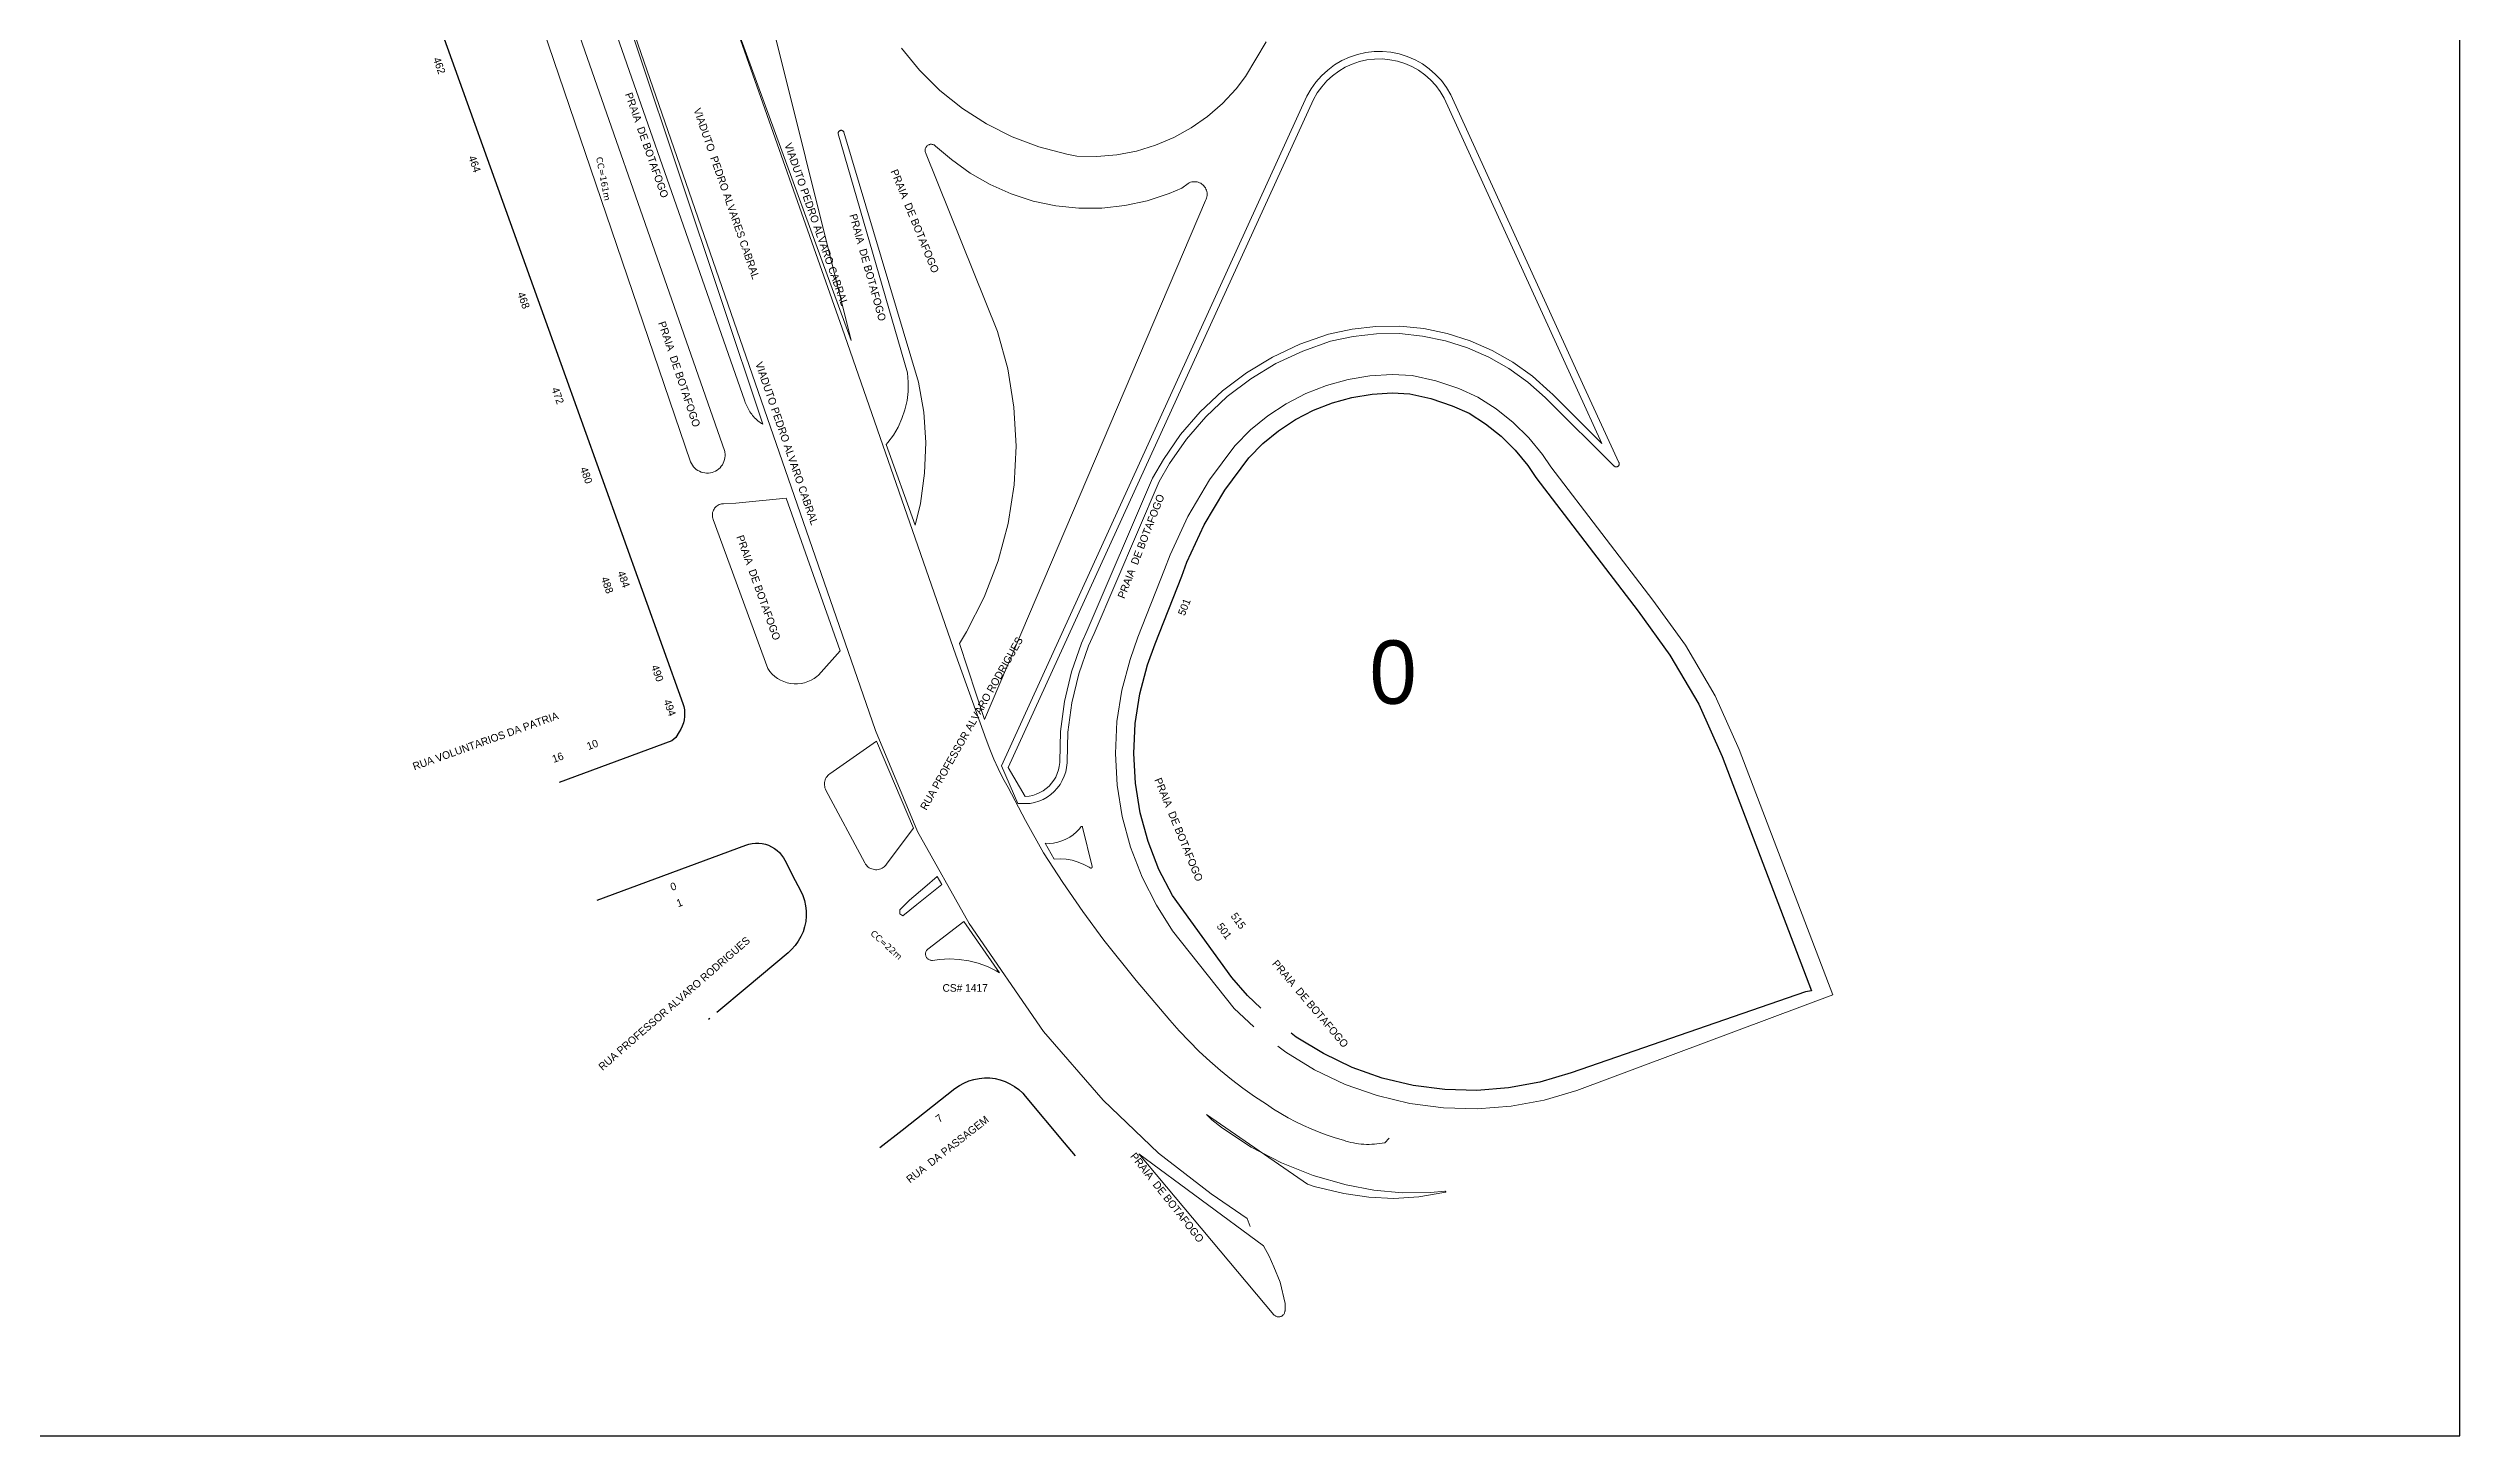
# Model space of a CAD drawing. Header units: millimetres. Extents: x 3753 to 6511, y 627 to 1221.
# Drawn here: x 5007 to 5551, y 627 to 941 of the extents above; entities that cross this region are included whole.
import ezdxf
from ezdxf.enums import TextEntityAlignment as Align

# ---------------------------------------------------------------- set-up
doc = ezdxf.new("R2010")
doc.units = ezdxf.units.MM
doc.layers.add('10.1-Caixas Subterrâneas', color=5, linetype='Continuous')
doc.styles.add('siredit', font='verdana.ttf')

msp = doc.modelspace()

# ---------------------------------------------------------------- linework, layer by layer
at = {"linetype": 'Continuous'}
msp.add_lwpolyline([(5551.11, 1221.45), (4712.55, 1221.45), (4712.55, 627.45), (5551.11, 627.45), (5551.11, 1221.45)], dxfattribs=at)
at = {"color": 98, "lineweight": 20}
for points in [[(5111.05, 1013.2), (5164.29, 860.93), (5164.4, 860.61), (5164.52, 860.29), (5164.65, 859.98), (5164.79, 859.67), (5164.94, 859.37), (5165.1, 859.07), (5165.27, 858.78), (5165.46, 858.5), (5165.65, 858.22), (5165.85, 857.95), (5166.06, 857.68), (5166.28, 857.43), (5166.51, 857.18), (5166.75, 856.94), (5167, 856.71), (5167.25, 856.48), (5167.51, 856.27), (5167.78, 856.06), (5168.06, 855.87), (5168.34, 855.68), (5130.8, 968.3)], [(5167.7, 957.26), (5188.28, 874.57), (5143.33, 997.72)], [(5109.32, 972.73), (5152.08, 847.2), (5152.25, 846.81), (5152.48, 846.45), (5152.73, 846.11), (5153.01, 845.81), (5153.34, 845.52), (5153.68, 845.28), (5154.04, 845.08), (5154.44, 844.91), (5154.84, 844.8), (5155.26, 844.71), (5155.67, 844.67), (5156.1, 844.68), (5156.52, 844.72), (5156.93, 844.82), (5157.33, 844.97), (5157.7, 845.14), (5158.07, 845.35), (5158.4, 845.61), (5158.72, 845.9), (5158.99, 846.21), (5159.23, 846.55), (5159.45, 846.93), (5159.6, 847.31), (5159.73, 847.71), (5159.82, 848.13), (5159.85, 848.56), (5159.85, 848.97), (5159.79, 849.39), (5159.76, 849.56), (5114.6, 978.99)], [(5222.23, 778.62), (5291.09, 929.72), (5292.01, 931.35), (5293.12, 932.91), (5294.38, 934.34), (5295.78, 935.63), (5297.31, 936.77), (5298.94, 937.75), (5300.67, 938.53), (5302.49, 939.15), (5304.35, 939.56), (5306.24, 939.78), (5308.15, 939.8), (5310.04, 939.62), (5311.91, 939.25), (5313.73, 938.67), (5315.47, 937.92), (5317.15, 936.99), (5318.69, 935.89), (5320.12, 934.63), (5321.42, 933.23), (5322.55, 931.7), (5323.53, 930.05), (5353.64, 864.1), (5361.45, 847.07), (5361.46, 847.05), (5361.49, 846.98), (5361.51, 846.91), (5361.52, 846.85), (5361.53, 846.78), (5361.53, 846.71), (5361.52, 846.64), (5361.51, 846.57), (5361.49, 846.51), (5361.46, 846.44), (5361.42, 846.38), (5361.39, 846.33), (5361.33, 846.27), (5361.29, 846.23), (5361.23, 846.18), (5361.16, 846.15), (5361.11, 846.13), (5361.03, 846.1), (5360.96, 846.08), (5360.91, 846.07), (5360.83, 846.07), (5360.76, 846.08), (5360.69, 846.1), (5360.62, 846.11), (5360.56, 846.14), (5360.51, 846.18), (5360.45, 846.23), (5360.39, 846.27), (5345.25, 861.28), (5344.8, 861.74), (5340.89, 865.22), (5336.64, 868.28), (5332.09, 870.86), (5327.3, 872.97), (5322.31, 874.55), (5317.18, 875.61), (5311.97, 876.14), (5306.74, 876.1), (5301.53, 875.53), (5296.41, 874.41), (5290.13, 872.22), (5284.1, 869.39), (5278.41, 865.95), (5273.12, 861.93), (5268.26, 857.37), (5263.91, 852.33), (5260.12, 846.87), (5257.79, 842.79), (5243.07, 808.52), (5241.83, 805.7), (5239.6, 799.38), (5238.04, 792.86), (5237.18, 786.21), (5237.01, 779.52), (5237, 779.27), (5236.88, 778.24), (5236.67, 777.24), (5236.34, 776.27), (5235.91, 775.33), (5235.39, 774.44), (5234.78, 773.61), (5234.09, 772.85), (5233.32, 772.17), (5232.48, 771.57), (5231.59, 771.06), (5230.65, 770.65), (5229.66, 770.34), (5228.66, 770.14), (5225.88, 770.1), (5222.23, 778.62)], [(5196.2, 851.16), (5196.54, 851.56), (5197.8, 853.25), (5198.87, 855.06), (5199.74, 856.98), (5200.42, 858.97), (5200.89, 861.03), (5201.13, 863.11), (5201.16, 865.22), (5200.96, 867.32), (5185.37, 921.26), (5185.37, 921.33), (5185.37, 921.4), (5185.37, 921.47), (5185.39, 921.53), (5185.42, 921.6), (5185.44, 921.66), (5185.49, 921.73), (5185.53, 921.79), (5185.57, 921.83), (5185.63, 921.87), (5185.69, 921.92), (5185.74, 921.94), (5185.8, 921.97), (5185.87, 922), (5185.95, 922.02), (5186.02, 922.02), (5186.09, 922.02), (5186.16, 922), (5186.22, 921.99), (5186.29, 921.97), (5186.35, 921.94), (5186.42, 921.9), (5186.46, 921.86), (5186.52, 921.82), (5186.56, 921.76), (5186.6, 921.7), (5186.63, 921.64), (5186.66, 921.59), (5203.46, 865.2), (5204.65, 858.41), (5205.12, 851.55), (5204.86, 844.65), (5203.89, 837.83), (5202.73, 832.91), (5196.2, 851.16)], [(5212.74, 806.21), (5214.33, 808.86), (5218.29, 816.68), (5221.42, 824.88), (5223.67, 833.34), (5225.03, 842.01), (5225.47, 850.76), (5225, 859.52), (5223.61, 868.18), (5221.32, 876.64), (5205.04, 917), (5204.99, 917.14), (5204.96, 917.28), (5204.95, 917.43), (5204.95, 917.57), (5204.96, 917.71), (5204.99, 917.85), (5205.04, 918), (5205.11, 918.13), (5205.18, 918.24), (5205.26, 918.37), (5205.36, 918.47), (5205.46, 918.57), (5205.58, 918.65), (5205.71, 918.73), (5205.85, 918.78), (5205.98, 918.83), (5206.12, 918.86), (5206.27, 918.87), (5206.41, 918.86), (5206.55, 918.84), (5206.69, 918.81), (5206.84, 918.77), (5206.97, 918.71), (5207.09, 918.64), (5207.21, 918.55), (5207.31, 918.45), (5207.32, 918.44), (5210.94, 915.41), (5215.16, 912.36), (5219.66, 909.77), (5224.41, 907.67), (5229.36, 906.07), (5234.45, 905.01), (5239.61, 904.47), (5244.82, 904.48), (5249.98, 905.04), (5255.07, 906.13), (5260, 907.76), (5262.88, 908.97), (5264.27, 910.03), (5264.28, 910.05), (5264.54, 910.19), (5264.82, 910.29), (5265.11, 910.38), (5265.4, 910.42), (5265.7, 910.43), (5266, 910.43), (5266.3, 910.38), (5266.58, 910.3), (5266.85, 910.2), (5267.13, 910.07), (5267.38, 909.9), (5267.61, 909.72), (5267.83, 909.52), (5268.01, 909.29), (5268.17, 909.03), (5268.31, 908.77), (5268.43, 908.49), (5268.5, 908.2), (5268.56, 907.92), (5268.57, 907.62), (5268.56, 907.32), (5268.51, 907.01), (5268.44, 906.73), (5268.33, 906.46), (5268.2, 906.19), (5218.35, 789.05), (5212.74, 806.21)], [(5173.6, 839.02), (5162.29, 837.87), (5159.49, 837.76), (5159.29, 837.75), (5159.03, 837.72), (5158.78, 837.65), (5158.53, 837.56), (5158.29, 837.45), (5158.06, 837.3), (5157.86, 837.14), (5157.66, 836.96), (5157.49, 836.76), (5157.35, 836.53), (5157.22, 836.3), (5157.13, 836.06), (5157.04, 835.8), (5157, 835.54), (5156.99, 835.27), (5157, 835.01), (5157.03, 834.74), (5157.1, 834.49), (5157.19, 834.24), (5169.47, 800.57), (5169.93, 799.92), (5170.46, 799.34), (5171.06, 798.81), (5171.69, 798.35), (5172.37, 797.95), (5173.1, 797.62), (5173.85, 797.38), (5174.62, 797.22), (5175.41, 797.13), (5176.21, 797.13), (5176.99, 797.21), (5177.77, 797.38), (5178.51, 797.62), (5179.24, 797.93), (5179.92, 798.33), (5180.55, 798.81), (5180.88, 799.08), (5185.8, 804.56), (5173.6, 839.02)], [(5193.98, 784.16), (5183.49, 776.84), (5183.24, 776.66), (5183.03, 776.44), (5182.84, 776.21), (5182.67, 775.97), (5182.53, 775.7), (5182.41, 775.43), (5182.33, 775.14), (5182.28, 774.84), (5182.26, 774.54), (5182.27, 774.24), (5182.31, 773.95), (5182.38, 773.65), (5182.48, 773.38), (5182.6, 773.14), (5191.36, 756.71), (5191.52, 756.45), (5191.71, 756.21), (5191.91, 755.99), (5192.14, 755.79), (5192.38, 755.62), (5192.64, 755.48), (5192.92, 755.36), (5193.21, 755.28), (5193.5, 755.22), (5193.8, 755.19), (5194.1, 755.19), (5194.4, 755.23), (5194.68, 755.31), (5194.97, 755.41), (5195.24, 755.52), (5195.5, 755.68), (5195.74, 755.86), (5195.96, 756.06), (5196.16, 756.29), (5196.18, 756.34), (5202.38, 764.57), (5193.98, 784.16)], [(5234.05, 757.59), (5235.44, 757.64), (5236.81, 757.54), (5238.17, 757.31), (5239.5, 756.92), (5240.79, 756.39), (5242, 755.75), (5242.19, 755.63), (5242.22, 755.62), (5242.23, 755.61), (5242.26, 755.59), (5242.27, 755.58), (5242.3, 755.56), (5242.33, 755.56), (5242.36, 755.55), (5242.39, 755.55), (5242.4, 755.55), (5242.43, 755.56), (5242.46, 755.56), (5242.49, 755.58), (5242.52, 755.58), (5242.53, 755.59), (5242.56, 755.62), (5242.57, 755.63), (5242.59, 755.65), (5242.6, 755.68), (5242.62, 755.71), (5242.63, 755.72), (5242.63, 755.75), (5242.64, 755.78), (5242.64, 755.81), (5242.64, 755.84), (5242.64, 755.86), (5242.63, 755.88), (5242.63, 755.89), (5240.49, 764.8), (5240.47, 764.83), (5240.47, 764.84), (5240.46, 764.86), (5240.44, 764.87), (5240.43, 764.89), (5240.41, 764.9), (5240.39, 764.92), (5240.37, 764.93), (5240.36, 764.93), (5240.33, 764.94), (5240.31, 764.94), (5240.29, 764.94), (5240.27, 764.94), (5240.24, 764.94), (5240.23, 764.93), (5240.2, 764.93), (5240.18, 764.92), (5240.17, 764.9), (5240.16, 764.89), (5240.14, 764.87), (5240.13, 764.86), (5240.11, 764.84), (5239.77, 764.42), (5239.1, 763.7), (5238.37, 763.07), (5237.57, 762.51), (5236.72, 762.04), (5235.82, 761.67), (5234.89, 761.38), (5233.95, 761.2), (5232.98, 761.13), (5232.01, 761.14), (5234.05, 757.59)], [(5207.72, 753.66), (5204.89, 751.26), (5201.46, 748.28), (5199.25, 746.16), (5199.25, 745.23), (5199.97, 744.8), (5203.13, 747.34), (5208.74, 751.85), (5207.72, 753.66)], [(5213.69, 743.48), (5205.61, 737.27), (5205.49, 737.19), (5205.39, 737.07), (5205.31, 736.96), (5205.22, 736.83), (5205.16, 736.69), (5205.11, 736.56), (5205.08, 736.4), (5205.06, 736.26), (5205.05, 736.1), (5205.06, 735.96), (5205.09, 735.82), (5205.14, 735.67), (5205.19, 735.53), (5205.26, 735.4), (5205.35, 735.27), (5205.45, 735.16), (5205.55, 735.06), (5205.68, 734.97), (5205.81, 734.89), (5205.94, 734.83), (5206.08, 734.77), (5206.22, 734.74), (5206.37, 734.71), (5206.52, 734.71), (5206.65, 734.73), (5208.24, 734.91), (5210.44, 735.06), (5212.64, 734.96), (5214.82, 734.64), (5216.96, 734.08), (5219.02, 733.33), (5220.99, 732.34), (5221.75, 731.9), (5213.69, 743.48)], [(5291.18, 684.26), (5292.71, 683.72), (5299.4, 682.12), (5305.02, 681.27), (5310.68, 681.03), (5316.35, 681.38), (5321.95, 682.32), (5322.3, 682.39), (5322.31, 682.39), (5322.32, 682.4), (5322.34, 682.4), (5322.35, 682.42), (5322.35, 682.43), (5322.37, 682.45), (5322.38, 682.46), (5322.38, 682.48), (5322.4, 682.49), (5322.4, 682.5), (5322.4, 682.52), (5322.4, 682.53), (5322.4, 682.55), (5322.4, 682.56), (5322.38, 682.58), (5322.38, 682.59), (5322.37, 682.6), (5322.37, 682.62), (5322.35, 682.63), (5322.34, 682.65), (5322.32, 682.65), (5322.31, 682.66), (5322.3, 682.66), (5322.28, 682.68), (5322.27, 682.68), (5322.25, 682.68), (5322.24, 682.68), (5322.22, 682.68), (5322.21, 682.68), (5318.92, 682.36), (5312.54, 682.28), (5306.18, 682.85), (5299.92, 684.09), (5292.49, 686.17), (5285.33, 689.01), (5278.49, 692.59), (5272.07, 696.86), (5269.63, 698.76), (5268.43, 699.94), (5291.18, 684.26)], [(5253.17, 691.07), (5283.62, 654.78), (5283.72, 654.67), (5283.83, 654.57), (5283.96, 654.5), (5284.09, 654.42), (5284.23, 654.37), (5284.38, 654.32), (5284.52, 654.3), (5284.68, 654.28), (5284.82, 654.3), (5284.96, 654.31), (5285.12, 654.35), (5285.25, 654.4), (5285.39, 654.47), (5285.52, 654.54), (5285.64, 654.64), (5285.75, 654.74), (5285.84, 654.85), (5285.92, 654.98), (5285.99, 655.11), (5286.05, 655.24), (5286.09, 655.4), (5286.12, 655.54), (5286.14, 655.68), (5286.14, 655.74), (5286.15, 657.28), (5285.07, 662.08), (5283.6, 665.59), (5282.57, 667.99), (5281.28, 670.28), (5253.17, 691.07)]]:
    msp.add_lwpolyline(points, dxfattribs=at)
at = {"color": 120}
for points in [[(5015.13, 984.13), (5061.36, 989.81), (5063.81, 989.88), (5066.24, 989.68), (5068.64, 989.24), (5070.99, 988.55), (5073.25, 987.61), (5075.39, 986.45), (5077.41, 985.06), (5079.27, 983.48), (5080.94, 981.7), (5082.43, 979.77), (5083.71, 977.69), (5084.76, 975.48), (5085.57, 973.18), (5085.72, 972.69), (5122.79, 869.38)], [(5122.79, 869.38), (5150.3, 792.72), (5150.51, 792.01), (5150.66, 791.28), (5150.71, 790.52), (5150.7, 789.78), (5150.6, 789.03), (5150.43, 788.31), (5150.18, 787.6), (5149.87, 786.93), (5149.48, 786.29), (5148.73, 785.05), (5147.81, 784.26), (5122.39, 774.85)], [(5280.7, 723.94), (5277.7, 726.78), (5274.15, 730.84), (5260.73, 749.33), (5257.7, 755.23), (5255.25, 761.54), (5253.48, 768.05), (5252.41, 774.71), (5252.03, 781.44), (5252.37, 788.19), (5253.4, 794.85), (5255.14, 801.41), (5256.86, 806.15), (5262.85, 821.43), (5264.03, 824.61), (5267.9, 832.98), (5272.57, 840.86), (5278, 848.15), (5281.16, 851.35), (5284.7, 854.25), (5288.53, 856.76), (5292.58, 858.86), (5296.83, 860.53), (5301.24, 861.73), (5305.77, 862.48), (5310.34, 862.75), (5314.27, 862.59), (5319.05, 861.51), (5323.87, 859.88), (5327.67, 858.17), (5331.37, 855.79), (5334.87, 853), (5338.06, 849.85), (5340.92, 846.36), (5342.74, 843.69), (5365.76, 813.52), (5372.97, 803.6), (5379.45, 792.5), (5384.76, 780.7), (5404.91, 727.89), (5403.55, 727.66)], [(5130.99, 748.3), (5164.51, 760.75), (5165.22, 760.97), (5165.95, 761.13), (5166.7, 761.2), (5167.46, 761.18), (5168.2, 761.1), (5168.93, 760.94), (5169.63, 760.7), (5170.32, 760.38), (5170.96, 760), (5171.56, 759.55), (5172.1, 759.05), (5172.6, 758.48), (5173.03, 757.88), (5173.35, 757.32), (5175.69, 752.77), (5176.89, 750.46), (5177.38, 749.37), (5177.75, 748.24), (5178.01, 747.07), (5178.15, 745.88), (5178.15, 744.68), (5178.04, 743.48), (5177.79, 742.31), (5177.44, 741.18), (5176.95, 740.08), (5176.36, 739.03), (5175.66, 738.06), (5174.86, 737.17), (5174.08, 736.44), (5164.82, 728.69), (5158.01, 722.98)], [(5403.55, 727.66), (5350.67, 709.33), (5343.65, 707.25), (5336.58, 705.94), (5329.41, 705.37), (5322.2, 705.56), (5315.07, 706.49), (5308.07, 708.18), (5301.29, 710.58), (5294.79, 713.68), (5288.65, 717.43), (5287.5, 718.32)], [(5156.38, 721.62), (5156.13, 721.41)], [(5194.75, 692.48), (5199.79, 696.43), (5211.7, 705.79), (5212.69, 706.47), (5213.73, 707.04), (5214.83, 707.52), (5215.98, 707.87), (5217.15, 708.1), (5218.35, 708.2), (5219.55, 708.19), (5220.74, 708.04), (5221.9, 707.77), (5223.02, 707.39), (5224.11, 706.89), (5225.14, 706.27), (5226.1, 705.56), (5226.99, 704.74), (5227.56, 704.1), (5236.32, 693.56), (5238.78, 690.61)]]:
    msp.add_lwpolyline(points, dxfattribs=at)
at = {"color": 190, "lineweight": 20}
for points in [[(5157.42, 959.33), (5186.29, 877.36), (5211.91, 803.57), (5218.73, 784.57), (5219.57, 782.35), (5220.48, 780.15), (5221.47, 777.99), (5222.53, 775.86), (5223.66, 773.77), (5227.57, 766.32), (5231.66, 758.98), (5236, 752.29), (5240.54, 745.74), (5245.26, 739.32), (5252.58, 730.17), (5260.15, 721.22), (5262.29, 718.8), (5264.5, 716.46), (5266.79, 714.19), (5269.15, 712), (5271.59, 709.89), (5274.09, 707.85), (5276.65, 705.9), (5279.28, 704.04), (5281.97, 702.26), (5283.57, 701.19), (5285.21, 700.18), (5286.87, 699.22), (5288.57, 698.32), (5290.3, 697.48), (5292.05, 696.69), (5293.83, 695.96), (5295.64, 695.29), (5297.46, 694.68), (5299.3, 694.13), (5299.86, 693.95), (5300.43, 693.79), (5301.01, 693.64), (5301.59, 693.52), (5302.17, 693.42), (5302.75, 693.34), (5303.34, 693.27), (5303.93, 693.23), (5304.52, 693.21), (5305.11, 693.2), (5305.71, 693.22), (5306.3, 693.25), (5306.88, 693.31), (5307.47, 693.38), (5308.05, 693.48), (5308.63, 693.59), (5309.6, 694.6)], [(5134.37, 952.37), (5136.78, 951.3), (5193.76, 786.59), (5203.21, 763.79), (5214.92, 743.03), (5231.67, 718.65), (5245.11, 703.22), (5257.6, 691.21), (5269.48, 682.04), (5277.59, 676.48), (5278.29, 674.7)], [(5223.68, 778.23), (5292.59, 928.96), (5293.43, 930.45), (5294.44, 931.87), (5295.58, 933.17), (5296.86, 934.34), (5298.25, 935.38), (5299.72, 936.26), (5301.29, 936.97), (5302.94, 937.53), (5304.63, 937.9), (5306.34, 938.1), (5308.08, 938.13), (5309.79, 937.96), (5311.5, 937.62), (5313.14, 937.1), (5314.73, 936.41), (5316.25, 935.57), (5317.65, 934.57), (5318.95, 933.42), (5320.13, 932.15), (5321.15, 930.77), (5322.04, 929.27), (5352.12, 863.4), (5357.63, 851.36), (5346.44, 862.46), (5345.96, 862.95), (5341.94, 866.53), (5337.55, 869.69), (5332.85, 872.37), (5327.89, 874.54), (5322.73, 876.18), (5317.43, 877.27), (5312.05, 877.82), (5306.64, 877.78), (5301.26, 877.18), (5295.96, 876.03), (5289.5, 873.78), (5283.31, 870.87), (5277.46, 867.33), (5272.03, 863.21), (5267.04, 858.53), (5262.58, 853.36), (5258.7, 847.77), (5256.28, 843.54), (5241.54, 809.19), (5240.27, 806.32), (5237.99, 799.85), (5236.39, 793.16), (5235.51, 786.34), (5235.33, 779.59), (5235.32, 779.41), (5235.22, 778.51), (5235.05, 777.69), (5234.78, 776.89), (5234.42, 776.1), (5233.99, 775.36), (5233.48, 774.68), (5232.91, 774.05), (5232.27, 773.48), (5231.58, 772.98), (5230.84, 772.57), (5230.05, 772.22), (5229.24, 771.96), (5228.41, 771.8), (5227.55, 771.71), (5223.68, 778.23)]]:
    msp.add_lwpolyline(points, dxfattribs=at)
at = {"color": 114, "lineweight": 20}
for points in [[(5199.62, 940.59), (5203.71, 935.59), (5208.31, 931.02), (5213.36, 926.98), (5218.81, 923.47), (5224.58, 920.56), (5230.63, 918.27), (5236.9, 916.62), (5239.21, 916.18), (5243.7, 916.1), (5248.19, 916.48), (5252.61, 917.34), (5256.9, 918.64), (5261.05, 920.4), (5264.98, 922.57), (5268.67, 925.15), (5272.07, 928.09), (5275.13, 931.38), (5277.26, 934.13), (5281.91, 941.98)], [(5279.12, 719.73), (5274.71, 723.9), (5260.8, 741.42), (5257.19, 747.16), (5253.91, 753.53), (5251.31, 760.24), (5249.42, 767.18), (5248.28, 774.27), (5247.88, 781.43), (5248.24, 788.61), (5249.34, 795.7), (5251.18, 802.65), (5252.98, 807.62), (5258.98, 822.92), (5260.2, 826.21), (5264.22, 834.91), (5269.11, 843.17), (5274.85, 850.86), (5278.37, 854.42), (5282.24, 857.59), (5286.43, 860.34), (5290.86, 862.64), (5295.53, 864.47), (5300.36, 865.79), (5305.31, 866.6), (5310.3, 866.9), (5314.82, 866.72), (5320.18, 865.5), (5325.38, 863.74), (5329.65, 861.83), (5333.79, 859.17), (5337.63, 856.11), (5341.13, 852.65), (5344.25, 848.84), (5346.11, 846.11), (5369.09, 816), (5376.45, 805.87), (5383.14, 794.4), (5388.59, 782.29), (5409.71, 726.95)], [(5409.71, 726.95), (5351.94, 705.38), (5344.62, 703.21), (5337.12, 701.82), (5329.52, 701.22), (5321.88, 701.42), (5314.32, 702.41), (5306.89, 704.2), (5299.7, 706.74), (5292.81, 710.03), (5286.3, 714.01), (5284.54, 715.36)]]:
    msp.add_lwpolyline(points, dxfattribs=at)

# ---------------------------------------------------------------- texts
for s, height, rotation, p in [('462', 1.716, 289.7048, (5093.94, 938.13)), ('462', 1.716, 289.7048, (5093.94, 938.13)), ('464', 1.716, 289.7048, (5101.91, 915.94)), ('468', 1.716, 289.7048, (5112.95, 885.17)), ('472', 1.716, 289.7048, (5120.66, 863.67)), ('480', 1.716, 289.7048, (5127.11, 845.7)), ('484', 1.716, 289.7048, (5135.53, 822.24)), ('488', 1.716, 289.7048, (5131.83, 820.92)), ('501', 1.716, 68.65, (5263.52, 812.36)), ('490', 1.716, 289.7048, (5143.14, 801.04)), ('494', 1.716, 289.7048, (5145.93, 793.25)), ('10', 1.716, 20.322, (5129.02, 782.16)), ('16', 1.716, 20.322, (5121.21, 779.27)), ('0', 1.72, 20.3891, (5147.88, 750.38)), ('1', 1.72, 20.3891, (5149.25, 746.7)), ('515', 1.716, 305.9304, (5273.8, 744.7)), ('501', 1.716, 305.9304, (5270.62, 742.39)), ('7', 1.72, 38.1554, (5208.17, 698.02))]:
    msp.add_text(s, height=height, rotation=rotation).set_placement(p)
at = {"color": 252}
for s, rotation, p in [('PRAIA  DE BOTAFOGO', 289.3819, (5137.23, 930.18)), ('VIADUTO  PEDRO ALVARES CABRAL', 289.1598, (5152.7, 926.68)), ('PRAIA  DE BOTAFOGO', 292.1971, (5197.14, 912.79)), ('PRAIA  DE BOTAFOGO', 285.512, (5187.87, 902.9)), ('PRAIA  DE BOTAFOGO', 288.5798, (5144.72, 878.58)), ('PRAIA  DE BOTAFOGO', 68.7018, (5249.92, 816.2)), ('PRAIA  DE BOTAFOGO', 289.7571, (5162.35, 830.31)), ('RUA PROFESSOR ALVARO RODRIGUES', 60.4533, (5205.23, 768.46)), ('RUA VOLUNTARIOS DA PATRIA', 19.6152, (5089.76, 777.6)), ('PRAIA  DE BOTAFOGO', 292.3406, (5256.62, 775.48)), ('RUA PROFESSOR ALVARO RODRIGUES', 41.1235, (5132.22, 709.76)), ('PRAIA  DE BOTAFOGO', 310.3257, (5283.11, 733.91)), ('RUA  DA PASSAGEM', 38.136, (5201.56, 684.37)), ('PRAIA  DE BOTAFOGO', 308.3317, (5251.13, 690.48))]:
    msp.add_text(s, height=1.716, rotation=rotation, dxfattribs=at).set_placement(p)
at = {"color": 190}
for rotation, p in [(289.4037, (5173.2, 918.82)), (289.0843, (5166.62, 869.41))]:
    msp.add_text('VIADUTO PEDRO ALVARO CABRAL', height=1.716, rotation=rotation, dxfattribs=at).set_placement(p)
at = {"color": 7, "style": 'siredit'}
for s, rotation, p in [('CC=161m', 280.9595, (5132.4, 911.1)), ('CC=22m', 318.0415, (5196.24, 738.22))]:
    msp.add_text(s, height=1.43, rotation=rotation, dxfattribs=at).set_placement(p, align=Align.MIDDLE_CENTER)
at = {"color": 120}
msp.add_text('0', height=14.3, dxfattribs=at).set_placement((5305.2, 792.62))
at = {"layer": '10.1-Caixas Subterrâneas'}
msp.add_text('CS# 1417', height=1.716, dxfattribs=at).set_placement((5208.89, 727.65))

doc.saveas('drawing.dxf')
